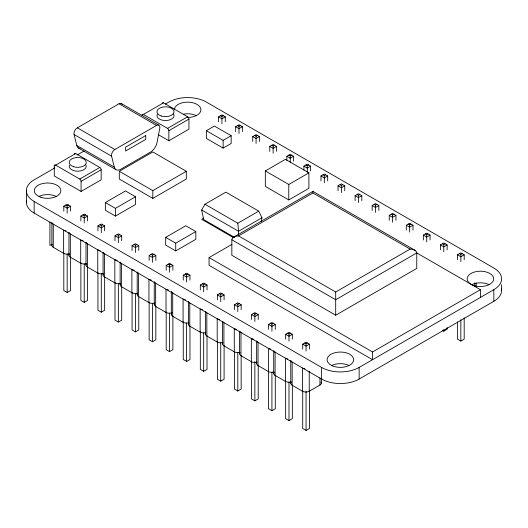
<?xml version="1.0" encoding="UTF-8"?>
<svg xmlns="http://www.w3.org/2000/svg" width="528" height="528" viewBox="0 0 528 528"><rect width="100%" height="100%" fill="white"/><g stroke="black" fill="none" stroke-linecap="round" stroke-linejoin="round"><path stroke-width="0.79" d="M26.4 190.661L26.4 202.264M51.883 222.961L51.883 245.401M68.944 232.815L68.944 255.248M86.011 265.102L86.011 242.662M103.072 252.516L103.072 274.956M120.133 284.803L120.133 262.37M137.201 294.657L137.201 272.217M154.262 304.511L154.262 282.071M171.329 314.358L171.329 291.925M188.39 324.212L188.39 301.778M205.458 334.066L205.458 311.626M222.519 343.919L222.519 321.479M239.587 353.767L239.587 331.333M256.648 341.18L256.648 363.62M273.715 373.474L273.715 351.034M290.776 360.888L290.776 383.321M321.334 383.117L321.334 378.477M476.117 286.79L476.117 282.922M231.838 239.791C232.234 236.775 235.99 235.95 238.537 235.917L312.913 192.977L410.071 249.071C412.625 249.104 416.381 249.929 416.77 252.938L416.77 268.415L335.696 315.223L231.838 255.262L231.838 239.791L335.696 299.752L416.77 252.938M238.319 235.356L238.537 231.277L237.818 223.212L204.937 204.23L201.683 209.999L203.63 219.536L234.59 237.409M261.182 221.503L261.987 217.741L258.733 211.127L225.859 192.152L204.937 204.23M80.131 148.507A9.478 5.471 -60 0 1 76.791 145.49L74.078 134.515A4.739 2.732 -60 0 1 77.326 127.829L118.998 103.772A4.739 2.732 -60 0 1 122.107 104.405M54.272 165.898L75.715 153.523L99.838 167.449A1.894 1.096 60 0 1 101.178 169.765L101.178 179.824L81.074 191.433L54.272 175.956L54.272 165.898A1.894 1.096 60 0 1 55.612 165.125L79.735 179.051A1.894 1.096 60 0 1 81.074 181.375L81.074 191.433M168.854 140.752L188.951 129.149L188.951 119.09A1.894 1.096 60 0 0 187.612 116.767L163.489 102.841L142.052 115.223A1.894 1.096 60 0 1 143.392 114.451L167.515 128.377A1.894 1.096 60 0 1 168.854 130.693L168.854 140.752L158.275 134.647M54.839 167.897L34.168 179.824A26.532 15.319 0 0 0 34.168 201.491L34.168 213.094L321.625 379.058A26.532 15.319 0 0 0 359.146 379.058L493.832 301.297A26.532 15.319 0 0 0 501.461 288.882M76.93 155.14L84.051 151.028M165.29 104.128L168.854 102.069A26.532 15.319 0 0 1 206.375 102.069L493.832 268.026A26.532 15.319 0 0 1 493.832 289.694L493.832 301.297M114.312 167.152L111.599 156.176A4.739 2.732 -60 0 1 114.847 149.497L156.519 125.433A4.739 2.732 -60 0 1 159.773 128.363L157.054 142.481A9.478 5.471 -60 0 1 151.074 151.767L120.292 169.541A9.478 5.471 -60 0 1 114.312 167.152L76.791 145.49M79.735 179.051L99.838 167.449M167.515 128.377L187.612 116.767M81.074 181.375L101.178 169.765M168.854 130.693L188.951 119.09M119.302 171.296L152.81 151.952L186.311 171.296L186.311 179.032L152.81 198.376L119.302 179.032L119.302 171.296L152.81 190.634L186.311 171.296M63.809 211.134L63.809 206.224L67.162 204.29L70.508 206.224L70.508 211.134M218.592 121.77L218.592 116.86L221.945 114.926L225.291 116.86L225.291 121.77M65.822 205.062L67.162 205.834L68.501 205.062M220.605 115.698L221.945 116.47L223.285 115.698M70.508 206.224L67.162 208.157L63.809 206.224M225.291 116.86L221.945 118.793L218.592 116.86M206.375 130.693L214.414 126.053L231.165 135.722L231.165 143.464L223.126 148.104L206.375 138.435L206.375 130.693L223.126 140.369L231.165 135.722M80.876 220.988L80.876 216.077L84.223 214.137L87.575 216.077L87.575 220.988M235.66 131.624L235.66 126.713L239.006 124.78L242.359 126.713L242.359 131.624M105.369 202.554L125.466 190.945L135.518 196.753L135.518 204.488L115.414 216.091L105.369 210.289L105.369 202.554L115.414 208.355L135.518 196.753M82.883 214.916L84.223 215.688L85.562 214.916M237.666 125.552L239.006 126.324L240.346 125.552M87.575 216.077L84.223 218.011L80.876 216.077M242.359 126.713L239.006 128.647L235.66 126.713M52.008 244.193L49.916 245.401L49.916 222.189M97.937 230.842L97.937 225.925L101.29 223.991L104.636 225.925L104.636 230.842M252.721 141.478L252.721 136.561L256.073 134.627L259.42 136.561L259.42 141.478M99.95 224.763L101.29 225.542L102.63 224.763M254.734 135.406L256.073 136.178L257.413 135.406M104.636 225.925L101.29 227.858L97.937 225.925M259.42 136.561L256.073 138.494L252.721 136.561M115.005 240.689L115.005 235.778L118.351 233.845L121.704 235.778L121.704 240.689M269.782 151.325L269.782 146.414L273.134 144.481L276.487 146.414L276.487 151.325M117.011 234.617L118.351 235.389L119.691 234.617M271.795 145.253L273.134 146.025L274.474 145.253M121.704 235.778L118.351 237.712L115.005 235.778M276.487 146.414L273.134 148.348L269.782 146.414M132.066 250.543L132.066 245.632L135.419 243.698L138.765 245.632L138.765 250.543M286.849 160.36L286.849 156.268L290.202 154.334L293.548 156.268L293.548 161.179M134.079 244.471L135.419 245.243L136.759 244.471M288.862 155.107L290.202 155.879L291.542 155.107M265.34 170.927L285.443 159.324L308.893 172.861L308.893 188.338L288.79 199.94L265.34 186.404L265.34 170.927L288.79 184.47L308.893 172.861M138.765 245.632L135.419 247.566L132.066 245.632M293.548 156.268L290.202 158.202L286.849 156.268M63.809 252.892L63.809 290.558L67.162 292.492L70.508 290.558L70.508 256.984M165.673 237.369L185.77 225.766L195.822 231.568L195.822 239.303L175.725 250.912L165.673 245.104L165.673 237.369L175.725 243.17L195.822 231.568M203.815 218.057L201.683 219.285L233.574 237.699M149.134 260.396L149.134 255.479L152.48 253.546L155.833 255.479L155.833 260.396M303.91 170.214L303.91 166.122L307.263 164.182L310.616 166.122L310.616 171.032M151.14 254.324L152.48 255.097L153.82 254.324M305.923 164.96L307.263 165.733L308.603 164.96M155.833 255.479L152.48 257.413L149.134 255.479M310.616 166.122L307.263 168.056L303.91 166.122M80.876 262.746L80.876 300.412L84.223 302.346L87.575 300.412L87.575 266.838M237.818 223.212L258.733 211.127M166.195 270.244L166.195 265.333L169.547 263.399L172.894 265.333L172.894 270.244M320.978 180.886L320.978 175.969L324.324 174.035L327.677 175.969L327.677 180.886M168.208 264.172L169.547 264.944L170.887 264.172M322.984 174.808L324.324 175.586L325.67 174.808M172.894 265.333L169.547 267.267L166.195 265.333M327.677 175.969L324.324 177.903L320.978 175.969M261.987 217.741L238.537 231.277L201.683 209.999M97.937 272.6L97.937 310.259L101.29 312.193L104.636 310.259L104.636 276.692M233.574 237.191L312.913 191.38L415.034 250.345M209.055 257.585L372.55 351.978L372.55 359.713L209.055 265.32L209.055 257.585L231.917 244.385M183.256 280.097L183.256 275.187L186.608 273.253L189.961 275.187L189.961 280.097M338.039 190.733L338.039 185.823L341.392 183.889L344.744 185.823L344.744 190.733M185.269 274.025L186.608 274.798L187.948 274.025M340.052 184.661L341.392 185.434L342.731 184.661M189.961 275.187L186.608 277.121L183.256 275.187M344.744 185.823L341.392 187.757L338.039 185.823M115.005 282.447L115.005 320.113L118.351 322.047L121.704 320.113L121.704 286.546M200.323 289.951L200.323 285.034L203.676 283.1L207.022 285.034L207.022 289.951M355.106 200.587L355.106 195.677L358.453 193.743L361.805 195.677L361.805 200.587M202.33 283.879L203.676 284.651L205.016 283.879M357.113 194.515L358.453 195.287L359.792 194.515M207.022 285.034L203.676 286.975L200.323 285.034M361.805 195.677L358.453 197.611L355.106 195.677M132.066 292.301L132.066 329.967L135.419 331.901L138.765 329.967L138.765 296.393M217.384 299.805L217.384 294.888L220.737 292.954L224.09 294.888L224.09 299.805M372.167 210.441L372.167 205.524L375.52 203.59L378.866 205.524L378.866 210.441M219.397 293.726L220.737 294.505L222.077 293.726M374.18 204.362L375.52 205.141L376.86 204.362M224.09 294.888L220.737 296.822L217.384 294.888M378.866 205.524L375.52 207.458L372.167 205.524M149.134 302.155L149.134 339.814L152.48 341.748L155.833 339.814L155.833 306.247M234.452 309.652L234.452 304.742L237.798 302.808L241.151 304.742L241.151 309.652M389.235 220.288L389.235 215.378L392.581 213.444L395.934 215.378L395.934 220.288M236.458 303.58L237.798 304.352L239.138 303.58M391.241 214.216L392.581 214.988L393.921 214.216M241.151 304.742L237.798 306.676L234.452 304.742M395.934 215.378L392.581 217.312L389.235 215.378M166.195 312.002L166.195 349.668L169.547 351.602L172.894 349.668L172.894 316.1M251.513 319.506L251.513 314.596L254.866 312.662L258.218 314.596L258.218 319.506M406.296 230.142L406.296 225.232L409.649 223.298L412.995 225.232L412.995 230.142M253.526 313.434L254.866 314.206L256.205 313.434M408.309 224.07L409.649 224.842L410.989 224.07M258.218 314.596L254.866 316.529L251.513 314.596M412.995 225.232L409.649 227.165L406.296 225.232M183.256 321.856L183.256 359.522L186.608 361.456L189.961 359.522L189.961 325.948M268.58 329.36L268.58 324.443L271.927 322.509L275.279 324.443L275.279 329.36M423.364 239.996L423.364 235.079L426.71 233.145L430.063 235.079L430.063 239.996M270.587 323.281L271.927 324.06L273.266 323.281M425.37 233.924L426.71 234.696L428.05 233.924M275.279 324.443L271.927 326.377L268.58 324.443M430.063 235.079L426.71 237.019L423.364 235.079M238.537 235.917L335.696 292.01L410.144 249.071M200.323 331.709L200.323 369.376L203.676 371.309L207.022 369.376L207.022 335.801M285.641 339.207L285.641 334.297L288.994 332.363L292.34 334.297L292.34 339.207M440.425 249.85L440.425 244.933L443.777 242.999L447.124 244.933L447.124 249.85M287.654 333.135L288.994 333.907L290.334 333.135M442.438 243.771L443.777 244.55L445.117 243.771M292.34 334.297L288.994 336.23L285.641 334.297M447.124 244.933L443.777 246.866L440.425 244.933M217.384 341.563L217.384 379.223L220.737 381.157L224.09 379.223L224.09 345.655M302.709 349.061L302.709 344.15L306.055 342.217L309.408 344.15L309.408 349.061M457.492 259.697L457.492 254.786L460.838 252.853L464.191 254.786L464.191 259.697M304.715 342.989L306.055 343.761L307.395 342.989M459.499 253.625L460.838 254.397L462.178 253.625M309.408 344.15L306.055 346.084L302.709 344.15M464.191 254.786L460.838 256.72L457.492 254.786M234.452 351.41L234.452 389.077L237.798 391.01L241.151 389.077L241.151 355.509M251.513 361.264L251.513 398.93L254.866 400.864L258.218 398.93L258.218 365.356M372.55 351.978L480.427 289.694L480.427 297.429M268.58 371.118L268.58 408.778L271.927 410.711L275.279 408.778L275.279 375.21M291.166 382.239A4.739 2.732 0 0 0 292.162 385.255L302.531 391.241A4.739 2.732 0 0 0 309.23 391.241L319.948 385.051A4.739 2.732 0 0 0 320.945 382.034M34.168 201.491L321.625 367.448A26.532 15.319 0 0 0 359.146 367.448L493.832 289.694M285.641 380.965L285.641 418.631L288.994 420.565L292.34 418.631L292.34 385.064M442.438 330.429L443.777 331.201L447.124 329.267L447.124 327.631M302.709 390.819L302.709 428.485L306.055 430.419L309.408 428.485L309.408 390.819M457.492 321.928L457.492 339.121L460.838 341.055L464.191 339.121L464.191 317.83M416.17 252.595L480.427 289.694M121.117 103.422L158.638 125.083M118.998 103.772L156.519 125.433M77.326 127.829L114.847 149.497M74.078 134.515L111.599 156.176M78.329 147.926L115.85 169.587M52.1 244.57A4.739 2.732 0 0 0 53.269 247.335L63.631 253.315A4.739 2.732 0 0 0 69.28 253.777M69.333 254.166A4.739 2.732 0 0 0 70.33 257.182L80.698 263.168A4.739 2.732 0 0 0 86.348 263.624M86.401 264.013A4.739 2.732 0 0 0 87.397 267.036L97.759 273.022A4.739 2.732 0 0 0 103.409 273.478M103.297 274.124A4.739 2.732 0 0 0 104.458 276.89L114.827 282.869A4.739 2.732 0 0 0 120.47 283.331M120.734 283.477A4.739 2.732 0 0 0 121.526 286.737L131.888 292.723A4.739 2.732 0 0 0 137.537 293.179M137.59 293.568A4.739 2.732 0 0 0 138.587 296.591L148.949 302.577A4.739 2.732 0 0 0 154.598 303.032M154.486 303.679A4.739 2.732 0 0 0 155.654 306.445L166.016 312.424A4.739 2.732 0 0 0 172.049 312.748M171.923 313.031A4.739 2.732 0 0 0 172.715 316.298L183.077 322.278A4.739 2.732 0 0 0 188.727 322.733M188.78 323.129A4.739 2.732 0 0 0 189.783 326.146L200.145 332.132A4.739 2.732 0 0 0 205.795 332.587M205.682 333.234A4.739 2.732 0 0 0 206.844 335.999L217.206 341.986A4.739 2.732 0 0 0 222.856 342.441M222.908 342.83A4.739 2.732 0 0 0 223.912 345.853L234.274 351.833A4.739 2.732 0 0 0 239.923 352.295M239.976 352.684A4.739 2.732 0 0 0 240.973 355.7L251.335 361.687A4.739 2.732 0 0 0 256.984 362.142M256.872 362.789A4.739 2.732 0 0 0 258.034 365.554L268.402 371.54A4.739 2.732 0 0 0 274.052 371.996M274.105 372.385A4.739 2.732 0 0 0 275.101 375.408L285.463 381.388A4.739 2.732 0 0 0 291.113 381.85M501.6 284.665L501.6 290.466M474.731 282.883L474.731 286.084M460.838 254.397L460.838 261.631M460.838 319.763L460.838 341.055M443.777 244.55L443.777 251.783M443.777 329.564L443.777 331.201M426.71 234.696L426.71 241.93M409.649 224.842L409.649 232.076M392.581 214.988L392.581 222.222M375.52 205.141L375.52 212.375M359.146 367.448L359.146 379.058M358.453 195.287L358.453 202.521M341.392 185.434L341.392 192.667M335.696 292.01L335.696 315.223M324.324 175.586L324.324 182.82M321.625 367.448L321.625 379.058M319.948 377.85L319.948 385.051M312.913 191.492L312.913 192.977M309.23 371.23L309.23 391.241M307.263 165.733L307.263 172.148M306.055 343.761L306.055 350.995M306.055 391.116L306.055 430.419M302.531 391.241L302.531 368.029A4.739 2.732 0 0 0 304.907 368.775M292.162 385.255L292.162 362.05A4.739 2.732 0 0 1 290.875 360.67M290.202 155.879L290.202 162.294M288.994 333.907L288.994 341.141M288.994 382.081L288.994 420.565M288.79 184.47L288.79 199.94M285.463 381.388L285.463 358.175A4.739 2.732 0 0 0 287.846 358.921M275.101 375.408L275.101 352.196A4.739 2.732 0 0 1 273.814 350.823M273.134 146.025L273.134 153.265M271.927 324.06L271.927 331.294M271.927 372.233L271.927 410.711M268.402 371.54L268.402 348.328A4.739 2.732 0 0 0 270.778 349.067M258.034 365.554L258.034 342.342A4.739 2.732 0 0 1 256.747 340.969M256.073 136.178L256.073 143.411M254.866 314.206L254.866 321.44M254.866 361.561L254.866 400.864M251.335 361.687L251.335 338.474A4.739 2.732 0 0 0 253.717 339.22M240.973 355.7L240.973 332.488A4.739 2.732 0 0 1 239.686 331.115M239.006 126.324L239.006 133.558M237.798 304.352L237.798 311.586M237.798 352.526L237.798 391.01M234.274 351.833L234.274 328.621A4.739 2.732 0 0 0 236.65 329.366M223.912 345.853L223.912 322.641A4.739 2.732 0 0 1 222.618 321.268M223.126 140.369L223.126 148.104M221.945 116.47L221.945 123.704M220.737 294.505L220.737 301.739M220.737 342.679L220.737 381.157M217.206 341.986L217.206 318.773A4.739 2.732 0 0 0 219.589 319.513M206.844 335.999L206.844 312.787A4.739 2.732 0 0 1 205.557 311.414M203.676 284.651L203.676 291.885M203.676 332.825L203.676 371.309M200.145 332.132L200.145 308.92A4.739 2.732 0 0 0 202.521 309.665M189.783 326.146L189.783 302.933A4.739 2.732 0 0 1 188.496 301.561M186.608 274.798L186.608 282.031M186.608 322.971L186.608 361.456M183.077 322.278L183.077 299.066A4.739 2.732 0 0 0 185.46 299.812M175.725 243.17L175.725 250.912M172.715 316.298L172.715 293.086A4.739 2.732 0 0 1 171.428 291.713M169.547 264.944L169.547 272.177M169.547 313.117L169.547 351.602M166.016 312.424L166.016 289.219A4.739 2.732 0 0 0 168.392 289.958M155.654 306.445L155.654 283.232A4.739 2.732 0 0 1 154.367 281.86M152.81 190.634L152.81 198.376M152.48 255.097L152.48 262.33M152.48 303.27L152.48 341.748M148.949 302.577L148.949 279.365A4.739 2.732 0 0 0 151.331 280.104M138.587 296.591L138.587 273.379A4.739 2.732 0 0 1 137.3 272.006M135.419 245.243L135.419 252.476M135.419 293.416L135.419 331.901M131.888 292.723L131.888 269.511A4.739 2.732 0 0 0 134.264 270.257M121.526 286.737L121.526 263.531A4.739 2.732 0 0 1 120.239 262.152M118.351 235.389L118.351 242.623M118.351 283.562L118.351 322.047M115.414 208.355L115.414 216.091M114.827 282.869L114.827 259.657A4.739 2.732 0 0 0 117.203 260.403M104.458 276.89L104.458 253.678A4.739 2.732 0 0 1 103.171 252.305M101.29 225.542L101.29 232.775M101.29 273.715L101.29 312.193M97.759 273.022L97.759 249.81A4.739 2.732 0 0 0 100.142 250.549M87.397 267.036L87.397 243.824A4.739 2.732 0 0 1 86.11 242.451M84.223 215.688L84.223 222.922M84.223 263.861L84.223 302.346M80.698 263.168L80.698 239.956A4.739 2.732 0 0 0 83.074 240.702M70.33 257.182L70.33 233.97A4.739 2.732 0 0 1 69.043 232.597M67.162 205.834L67.162 213.068M67.162 254.008L67.162 292.492M63.631 253.315L63.631 230.102A4.739 2.732 0 0 0 66.013 230.848M53.269 247.335L53.269 224.123A4.739 2.732 0 0 1 51.982 222.75M174.346 109.804A13.266 7.656 0 0 1 187.612 102.148A13.266 7.656 0 0 1 200.878 109.804A13.266 7.656 0 0 1 187.612 117.467M183.592 114.114A13.266 7.656 0 0 1 196.112 115.533M471.926 284.585A13.266 7.656 0 0 1 488.928 284.585M331.888 365.435A13.266 7.656 0 0 1 348.889 365.435M39.072 196.383A13.266 7.656 0 0 1 56.074 196.383M34.168 213.094A26.532 15.319 0 0 1 26.539 200.68M173.494 113.89A8.527 4.924 0 0 1 165.805 120.529A8.527 4.924 0 0 1 157.318 114.22M162.175 103.349A1.894 1.096 60 0 1 163.489 102.841M74.395 154.024A1.894 1.096 60 0 1 75.715 153.523M85.714 164.564A8.527 4.924 0 0 1 78.335 171.197A8.527 4.924 0 0 1 69.392 165.238M145.735 135.531L125.631 147.134L125.631 151.008L145.735 139.399L145.735 135.531M473.794 285.496A13.266 7.656 0 0 0 493.693 278.863A13.266 7.656 0 0 0 473.794 272.23A13.266 7.656 0 0 0 473.794 285.496M332.6 365.917A13.266 7.656 0 0 0 353.582 360.505A13.266 7.656 0 0 0 334.976 352.717A13.266 7.656 0 0 0 332.6 365.917M40.94 197.294A13.266 7.656 0 0 0 60.839 190.661A13.266 7.656 0 0 0 40.94 184.028A13.266 7.656 0 0 0 40.94 197.294M161.238 116.002A8.527 4.924 0 0 0 174.029 111.738A8.527 4.924 0 0 0 161.238 107.474A8.527 4.924 0 0 0 161.238 116.002M73.458 166.683A8.527 4.924 0 0 0 86.255 162.419A8.527 4.924 0 0 0 73.458 158.156A8.527 4.924 0 0 0 73.458 166.683"/></g></svg>
